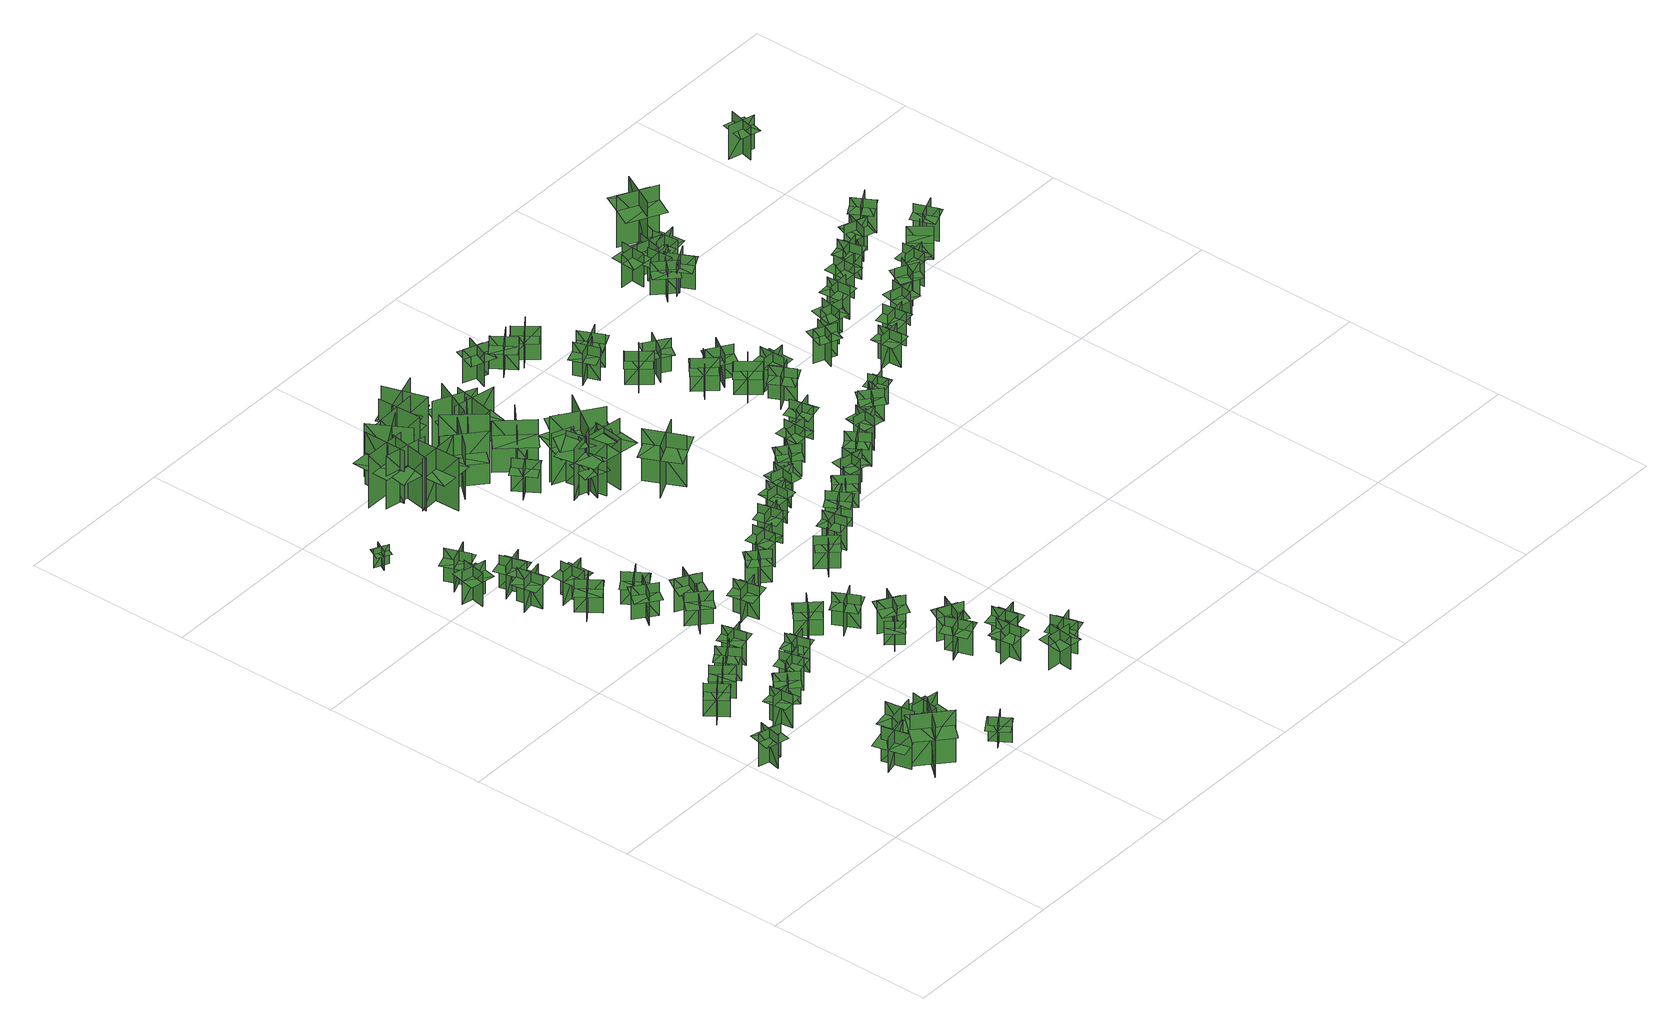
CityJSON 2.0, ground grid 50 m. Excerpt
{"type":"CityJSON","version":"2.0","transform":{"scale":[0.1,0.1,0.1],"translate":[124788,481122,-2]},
"CityObjects":{
"tree1":{"type":"SolitaryVegetationObject","geometry":[{"type":"MultiSurface","lod":"1","boundaries":[[[0,1,2]],[[0,2,3]],[[4,5,6]],[[4,6,7]],[[8,9,10]],[[8,10,11]],[[8,11,12]],[[8,12,13]]]}]},
"tree2":{"type":"SolitaryVegetationObject","geometry":[{"type":"MultiSurface","lod":"1","boundaries":[[[14,15,16]],[[14,16,17]],[[18,19,20]],[[18,20,21]],[[22,23,24]],[[22,24,25]],[[22,25,26]],[[22,26,27]]]}]},
"tree3":{"type":"SolitaryVegetationObject","geometry":[{"type":"MultiSurface","lod":"1","boundaries":[[[28,29,30]],[[28,30,31]],[[32,33,34]],[[32,34,35]],[[36,37,38]],[[36,38,39]],[[36,39,40]],[[36,40,41]]]}]},
"tree4":{"type":"SolitaryVegetationObject","geometry":[{"type":"MultiSurface","lod":"1","boundaries":[[[42,43,44]],[[42,44,45]],[[46,47,48]],[[46,48,49]],[[50,51,52]],[[50,52,53]],[[50,53,54]],[[50,54,55]]]}]},
"tree5":{"type":"SolitaryVegetationObject","geometry":[{"type":"MultiSurface","lod":"1","boundaries":[[[56,57,58]],[[56,58,59]],[[60,61,62]],[[60,62,63]],[[64,65,66]],[[64,66,67]],[[64,67,68]],[[64,68,69]]]}]},
"tree6":{"type":"SolitaryVegetationObject","geometry":[{"type":"MultiSurface","lod":"1","boundaries":[[[70,71,72]],[[70,72,73]],[[74,75,76]],[[74,76,77]],[[78,79,80]],[[78,80,81]],[[78,81,82]],[[78,82,83]]]}]},
"tree7":{"type":"SolitaryVegetationObject","geometry":[{"type":"MultiSurface","lod":"1","boundaries":[[[84,85,86]],[[84,86,87]],[[88,89,90]],[[88,90,91]],[[92,93,94]],[[92,94,95]],[[92,95,96]],[[92,96,97]]]}]},
"tree8":{"type":"SolitaryVegetationObject","geometry":[{"type":"MultiSurface","lod":"1","boundaries":[[[98,99,100]],[[98,100,101]],[[102,103,104]],[[102,104,105]],[[106,107,108]],[[106,108,109]],[[106,109,110]],[[106,110,111]]]}]},
"tree9":{"type":"SolitaryVegetationObject","geometry":[{"type":"MultiSurface","lod":"1","boundaries":[[[112,113,114]],[[112,114,115]],[[116,117,118]],[[116,118,119]],[[120,121,122]],[[120,122,123]],[[120,123,124]],[[120,124,125]]]}]},
"tree10":{"type":"SolitaryVegetationObject","geometry":[{"type":"MultiSurface","lod":"1","boundaries":[[[126,127,128]],[[126,128,129]],[[130,131,132]],[[130,132,133]],[[134,135,136]],[[134,136,137]],[[134,137,138]],[[134,138,139]]]}]},
"tree11":{"type":"SolitaryVegetationObject","geometry":[{"type":"MultiSurface","lod":"1","boundaries":[[[140,141,142]],[[140,142,143]],[[144,145,146]],[[144,146,147]],[[148,149,150]],[[148,150,151]],[[148,151,152]],[[148,152,153]]]}]},
"tree12":{"type":"SolitaryVegetationObject","geometry":[{"type":"MultiSurface","lod":"1","boundaries":[[[154,155,156]],[[154,156,157]],[[158,159,160]],[[158,160,161]],[[162,163,164]],[[162,164,165]],[[162,165,166]],[[162,166,167]]]}]},
"tree13":{"type":"SolitaryVegetationObject","geometry":[{"type":"MultiSurface","lod":"1","boundaries":[[[168,169,170]],[[168,170,171]],[[172,173,174]],[[172,174,175]],[[176,177,178]],[[176,178,179]],[[176,179,180]],[[176,180,181]]]}]},
"tree14":{"type":"SolitaryVegetationObject","geometry":[{"type":"MultiSurface","lod":"1","boundaries":[[[182,183,184]],[[182,184,185]],[[186,187,188]],[[186,188,189]],[[190,191,192]],[[190,192,193]],[[190,193,194]],[[190,194,195]]]}]},
"tree15":{"type":"SolitaryVegetationObject","geometry":[{"type":"MultiSurface","lod":"1","boundaries":[[[196,197,198]],[[196,198,199]],[[200,201,202]],[[200,202,203]],[[204,205,206]],[[204,206,207]],[[204,207,208]],[[204,208,209]]]}]},
"tree16":{"type":"SolitaryVegetationObject","geometry":[{"type":"MultiSurface","lod":"1","boundaries":[[[210,211,212]],[[210,212,213]],[[214,215,216]],[[214,216,217]],[[218,219,220]],[[218,220,221]],[[218,221,222]],[[218,222,223]]]}]},
"tree17":{"type":"SolitaryVegetationObject","geometry":[{"type":"MultiSurface","lod":"1","boundaries":[[[224,225,226]],[[224,226,227]],[[228,229,230]],[[228,230,231]],[[232,233,234]],[[232,234,235]],[[232,235,236]],[[232,236,237]]]}]},
"tree18":{"type":"SolitaryVegetationObject","geometry":[{"type":"MultiSurface","lod":"1","boundaries":[[[238,239,240]],[[238,240,241]],[[242,243,244]],[[242,244,245]],[[246,247,248]],[[246,248,249]],[[246,249,250]],[[246,250,251]]]}]},
"tree19":{"type":"SolitaryVegetationObject","geometry":[{"type":"MultiSurface","lod":"1","boundaries":[[[252,253,254]],[[252,254,255]],[[256,257,258]],[[256,258,259]],[[260,261,262]],[[260,262,263]],[[260,263,264]],[[260,264,265]]]}]},
"tree20":{"type":"SolitaryVegetationObject","geometry":[{"type":"MultiSurface","lod":"1","boundaries":[[[266,267,268]],[[266,268,269]],[[270,271,272]],[[270,272,273]],[[274,275,276]],[[274,276,277]],[[274,277,278]],[[274,278,279]]]}]},
"tree21":{"type":"SolitaryVegetationObject","geometry":[{"type":"MultiSurface","lod":"1","boundaries":[[[280,281,282]],[[280,282,283]],[[284,285,286]],[[284,286,287]],[[288,289,290]],[[288,290,291]],[[288,291,292]],[[288,292,293]]]}]},
"tree22":{"type":"SolitaryVegetationObject","geometry":[{"type":"MultiSurface","lod":"1","boundaries":[[[294,295,296]],[[294,296,297]],[[298,299,300]],[[298,300,301]],[[302,303,304]],[[302,304,305]],[[302,305,306]],[[302,306,307]]]}]},
"tree23":{"type":"SolitaryVegetationObject","geometry":[{"type":"MultiSurface","lod":"1","boundaries":[[[308,309,310]],[[308,310,311]],[[312,313,314]],[[312,314,315]],[[316,317,318]],[[316,318,319]],[[316,319,320]],[[316,320,321]]]}]},
"tree24":{"type":"SolitaryVegetationObject","geometry":[{"type":"MultiSurface","lod":"1","boundaries":[[[322,323,324]],[[322,324,325]],[[326,327,328]],[[326,328,329]],[[330,331,332]],[[330,332,333]],[[330,333,334]],[[330,334,335]]]}]},
"tree25":{"type":"SolitaryVegetationObject","geometry":[{"type":"MultiSurface","lod":"1","boundaries":[[[336,337,338]],[[336,338,339]],[[340,341,342]],[[340,342,343]],[[344,345,346]],[[344,346,347]],[[344,347,348]],[[344,348,349]]]}]},
"tree26":{"type":"SolitaryVegetationObject","geometry":[{"type":"MultiSurface","lod":"1","boundaries":[[[350,351,352]],[[350,352,353]],[[354,355,356]],[[354,356,357]],[[358,359,360]],[[358,360,361]],[[358,361,362]],[[358,362,363]]]}]},
"tree27":{"type":"SolitaryVegetationObject","geometry":[{"type":"MultiSurface","lod":"1","boundaries":[[[364,365,366]],[[364,366,367]],[[368,369,370]],[[368,370,371]],[[372,373,374]],[[372,374,375]],[[372,375,376]],[[372,376,377]]]}]},
"tree28":{"type":"SolitaryVegetationObject","geometry":[{"type":"MultiSurface","lod":"1","boundaries":[[[378,379,380]],[[378,380,381]],[[382,383,384]],[[382,384,385]],[[386,387,388]],[[386,388,389]],[[386,389,390]],[[386,390,391]]]}]},
"tree29":{"type":"SolitaryVegetationObject","geometry":[{"type":"MultiSurface","lod":"1","boundaries":[[[392,393,394]],[[392,394,395]],[[396,397,398]],[[396,398,399]],[[400,401,402]],[[400,402,403]],[[400,403,404]],[[400,404,405]]]}]},
"tree30":{"type":"SolitaryVegetationObject","geometry":[{"type":"MultiSurface","lod":"1","boundaries":[[[406,407,408]],[[406,408,409]],[[410,411,412]],[[410,412,413]],[[414,415,416]],[[414,416,417]],[[414,417,418]],[[414,418,419]]]}]},
"tree31":{"type":"SolitaryVegetationObject","geometry":[{"type":"MultiSurface","lod":"1","boundaries":[[[420,421,422]],[[420,422,423]],[[424,425,426]],[[424,426,427]],[[428,429,430]],[[428,430,431]],[[428,431,432]],[[428,432,433]]]}]},
"tree32":{"type":"SolitaryVegetationObject","geometry":[{"type":"MultiSurface","lod":"1","boundaries":[[[434,435,436]],[[434,436,437]],[[438,439,440]],[[438,440,441]],[[442,443,444]],[[442,444,445]],[[442,445,446]],[[442,446,447]]]}]},
"tree33":{"type":"SolitaryVegetationObject","geometry":[{"type":"MultiSurface","lod":"1","boundaries":[[[448,449,450]],[[448,450,451]],[[452,453,454]],[[452,454,455]],[[456,457,458]],[[456,458,459]],[[456,459,460]],[[456,460,461]]]}]},
"tree34":{"type":"SolitaryVegetationObject","geometry":[{"type":"MultiSurface","lod":"1","boundaries":[[[462,463,464]],[[462,464,465]],[[466,467,468]],[[466,468,469]],[[470,471,472]],[[470,472,473]],[[470,473,474]],[[470,474,475]]]}]},
"tree35":{"type":"SolitaryVegetationObject","geometry":[{"type":"MultiSurface","lod":"1","boundaries":[[[476,477,478]],[[476,478,479]],[[480,481,482]],[[480,482,483]],[[484,485,486]],[[484,486,487]],[[484,488,489]],[[484,489,485]]]}]},
"tree36":{"type":"SolitaryVegetationObject","geometry":[{"type":"MultiSurface","lod":"1","boundaries":[[[490,491,492]],[[490,492,493]],[[494,495,496]],[[494,496,497]],[[498,499,500]],[[498,500,501]],[[498,502,503]],[[498,503,499]]]}]},
"tree37":{"type":"SolitaryVegetationObject","geometry":[{"type":"MultiSurface","lod":"1","boundaries":[[[504,505,506]],[[504,506,507]],[[508,509,510]],[[508,510,511]],[[512,513,514]],[[512,514,515]],[[512,515,516]],[[512,516,517]]]}]},
"tree38":{"type":"SolitaryVegetationObject","geometry":[{"type":"MultiSurface","lod":"1","boundaries":[[[518,519,520]],[[518,520,521]],[[522,523,524]],[[522,524,525]],[[526,527,528]],[[526,528,529]],[[526,529,530]],[[526,530,531]]]}]},
"tree39":{"type":"SolitaryVegetationObject","geometry":[{"type":"MultiSurface","lod":"1","boundaries":[[[532,533,534]],[[532,534,535]],[[536,537,538]],[[536,538,539]],[[540,541,542]],[[540,542,543]],[[540,544,545]],[[540,545,541]]]}]},
"tree40":{"type":"SolitaryVegetationObject","geometry":[{"type":"MultiSurface","lod":"1","boundaries":[[[546,547,548]],[[546,548,549]],[[550,551,552]],[[550,552,553]],[[554,555,556]],[[554,556,557]],[[554,557,558]],[[554,558,559]]]}]},
"tree41":{"type":"SolitaryVegetationObject","geometry":[{"type":"MultiSurface","lod":"1","boundaries":[[[560,561,562]],[[560,562,563]],[[564,565,566]],[[564,566,567]],[[568,569,570]],[[568,570,571]],[[568,572,573]],[[568,573,569]]]}]},
"tree42":{"type":"SolitaryVegetationObject","geometry":[{"type":"MultiSurface","lod":"1","boundaries":[[[574,575,576]],[[574,576,577]],[[578,579,580]],[[578,580,581]],[[582,583,584]],[[582,584,585]],[[582,585,586]],[[582,586,587]]]}]},
"tree43":{"type":"SolitaryVegetationObject","geometry":[{"type":"MultiSurface","lod":"1","boundaries":[[[588,589,590]],[[588,590,591]],[[592,593,594]],[[592,594,595]],[[596,597,598]],[[596,598,599]],[[596,600,601]],[[596,601,597]]]}]},
"tree44":{"type":"SolitaryVegetationObject","geometry":[{"type":"MultiSurface","lod":"1","boundaries":[[[602,603,604]],[[602,604,605]],[[606,607,608]],[[606,608,609]],[[610,611,612]],[[610,612,613]],[[610,613,614]],[[610,614,615]]]}]},
"tree45":{"type":"SolitaryVegetationObject","geometry":[{"type":"MultiSurface","lod":"1","boundaries":[[[616,617,618]],[[616,618,619]],[[620,621,622]],[[620,622,623]],[[624,625,626]],[[624,626,627]],[[624,628,629]],[[624,629,625]]]}]},
"tree46":{"type":"SolitaryVegetationObject","geometry":[{"type":"MultiSurface","lod":"1","boundaries":[[[630,631,632]],[[630,632,633]],[[634,635,636]],[[634,636,637]],[[638,639,640]],[[638,640,641]],[[638,641,642]],[[638,642,643]]]}]},
"tree47":{"type":"SolitaryVegetationObject","geometry":[{"type":"MultiSurface","lod":"1","boundaries":[[[644,645,646]],[[644,646,647]],[[648,649,650]],[[648,650,651]],[[652,653,654]],[[652,654,655]],[[652,655,656]],[[652,656,657]]]}]},
"tree48":{"type":"SolitaryVegetationObject","geometry":[{"type":"MultiSurface","lod":"1","boundaries":[[[658,659,660]],[[658,660,661]],[[662,663,664]],[[662,664,665]],[[666,667,668]],[[666,668,669]],[[666,670,671]],[[666,671,667]]]}]},
"tree49":{"type":"SolitaryVegetationObject","geometry":[{"type":"MultiSurface","lod":"1","boundaries":[[[672,673,674]],[[672,674,675]],[[676,677,678]],[[676,678,679]],[[680,681,682]],[[680,682,683]],[[680,683,684]],[[680,684,685]]]}]},
"tree50":{"type":"SolitaryVegetationObject","geometry":[{"type":"MultiSurface","lod":"1","boundaries":[[[686,687,688]],[[686,688,689]],[[690,691,692]],[[690,692,693]],[[694,695,696]],[[694,696,697]],[[694,697,698]],[[694,698,699]]]}]},
"tree51":{"type":"SolitaryVegetationObject","geometry":[{"type":"MultiSurface","lod":"1","boundaries":[[[700,701,702]],[[700,702,703]],[[704,705,706]],[[704,706,707]],[[708,709,710]],[[708,710,711]],[[708,712,713]],[[708,713,709]]]}]},
"tree52":{"type":"SolitaryVegetationObject","geometry":[{"type":"MultiSurface","lod":"1","boundaries":[[[714,715,716]],[[714,716,717]],[[718,719,720]],[[718,720,721]],[[722,723,724]],[[722,724,725]],[[722,725,726]],[[722,726,727]]]}]},
"tree53":{"type":"SolitaryVegetationObject","geometry":[{"type":"MultiSurface","lod":"1","boundaries":[[[728,729,730]],[[728,730,731]],[[732,733,734]],[[732,734,735]],[[736,737,738]],[[736,738,739]],[[736,739,740]],[[736,740,741]]]}]},
"tree54":{"type":"SolitaryVegetationObject","geometry":[{"type":"MultiSurface","lod":"1","boundaries":[[[742,743,744]],[[742,744,745]],[[746,747,748]],[[746,748,749]],[[750,751,752]],[[750,752,753]],[[750,753,754]],[[750,754,755]]]}]},
"tree55":{"type":"SolitaryVegetationObject","geometry":[{"type":"MultiSurface","lod":"1","boundaries":[[[756,757,758]],[[756,758,759]],[[760,761,762]],[[760,762,763]],[[764,765,766]],[[764,766,767]],[[764,767,768]],[[764,768,769]]]}]},
"tree56":{"type":"SolitaryVegetationObject","geometry":[{"type":"MultiSurface","lod":"1","boundaries":[[[770,771,772]],[[770,772,773]],[[774,775,776]],[[774,776,777]],[[778,779,780]],[[778,780,781]],[[778,782,783]],[[778,783,779]]]}]},
"tree57":{"type":"SolitaryVegetationObject","geometry":[{"type":"MultiSurface","lod":"1","boundaries":[[[784,785,786]],[[784,786,787]],[[788,789,790]],[[788,790,791]],[[792,793,794]],[[792,794,795]],[[792,795,796]],[[792,796,797]]]}]},
"tree58":{"type":"SolitaryVegetationObject","geometry":[{"type":"MultiSurface","lod":"1","boundaries":[[[798,799,800]],[[798,800,801]],[[802,803,804]],[[802,804,805]],[[806,807,808]],[[806,808,809]],[[806,810,811]],[[806,811,807]]]}]},
"tree59":{"type":"SolitaryVegetationObject","geometry":[{"type":"MultiSurface","lod":"1","boundaries":[[[812,813,814]],[[812,814,815]],[[816,817,818]],[[816,818,819]],[[820,821,822]],[[820,822,823]],[[820,823,824]],[[820,824,825]]]}]},
"tree60":{"type":"SolitaryVegetationObject","geometry":[{"type":"MultiSurface","lod":"1","boundaries":[[[826,827,828]],[[826,828,829]],[[830,831,832]],[[830,832,833]],[[834,835,836]],[[834,836,837]],[[834,837,838]],[[834,838,839]]]}]},
"tree61":{"type":"SolitaryVegetationObject","geometry":[{"type":"MultiSurface","lod":"1","boundaries":[[[840,841,842]],[[840,842,843]],[[844,845,846]],[[844,846,847]],[[848,849,850]],[[848,850,851]],[[848,851,852]],[[848,852,853]]]}]},
"tree62":{"type":"SolitaryVegetationObject","geometry":[{"type":"MultiSurface","lod":"1","boundaries":[[[854,855,856]],[[854,856,857]],[[858,859,860]],[[858,860,861]],[[862,863,864]],[[862,864,865]],[[862,865,866]],[[862,866,867]]]}]},
"tree63":{"type":"SolitaryVegetationObject","geometry":[{"type":"MultiSurface","lod":"1","boundaries":[[[868,869,870]],[[868,870,871]],[[872,873,874]],[[872,874,875]],[[876,877,878]],[[876,878,879]],[[876,879,880]],[[876,880,881]]]}]},
"tree64":{"type":"SolitaryVegetationObject","geometry":[{"type":"MultiSurface","lod":"1","boundaries":[[[882,883,884]],[[882,884,885]],[[886,887,888]],[[886,888,889]],[[890,891,892]],[[890,892,893]],[[890,893,894]],[[890,894,895]]]}]},
"tree65":{"type":"SolitaryVegetationObject","geometry":[{"type":"MultiSurface","lod":"1","boundaries":[[[896,897,898]],[[896,898,899]],[[900,901,902]],[[900,902,903]],[[904,905,906]],[[904,906,907]],[[904,907,908]],[[904,908,909]]]}]},
"tree66":{"type":"SolitaryVegetationObject","geometry":[{"type":"MultiSurface","lod":"1","boundaries":[[[910,911,912]],[[910,912,913]],[[914,915,916]],[[914,916,917]],[[918,919,920]],[[918,920,921]],[[918,921,922]],[[918,922,923]]]}]},
"tree67":{"type":"SolitaryVegetationObject","geometry":[{"type":"MultiSurface","lod":"1","boundaries":[[[924,925,926]],[[924,926,927]],[[928,929,930]],[[928,930,931]],[[932,933,934]],[[932,934,935]],[[932,935,936]],[[932,936,937]]]}]},
"tree68":{"type":"SolitaryVegetationObject","geometry":[{"type":"MultiSurface","lod":"1","boundaries":[[[938,939,940]],[[938,940,941]],[[942,943,944]],[[942,944,945]],[[946,947,948]],[[946,948,949]],[[946,949,950]],[[946,950,951]]]}]},
"tree69":{"type":"SolitaryVegetationObject","geometry":[{"type":"MultiSurface","lod":"1","boundaries":[[[952,953,954]],[[952,954,955]],[[956,957,958]],[[956,958,959]],[[960,961,962]],[[960,962,963]],[[960,963,964]],[[960,964,965]]]}]},
"tree70":{"type":"SolitaryVegetationObject","geometry":[{"type":"MultiSurface","lod":"1","boundaries":[[[966,967,968]],[[966,968,969]],[[970,971,972]],[[970,972,973]],[[974,975,976]],[[974,976,977]],[[974,977,978]],[[974,978,979]]]}]},
"tree71":{"type":"SolitaryVegetationObject","geometry":[{"type":"MultiSurface","lod":"1","boundaries":[[[980,981,982]],[[980,982,983]],[[984,985,986]],[[984,986,987]],[[988,989,990]],[[988,990,991]],[[988,991,992]],[[988,992,993]]]}]},
"tree72":{"type":"SolitaryVegetationObject","geometry":[{"type":"MultiSurface","lod":"1","boundaries":[[[994,995,996]],[[994,996,997]],[[998,999,1000]],[[998,1000,1001]],[[1002,1003,1004]],[[1002,1004,1005]],[[1002,1005,1006]],[[1002,1006,1007]]]}]},
"tree73":{"type":"SolitaryVegetationObject","geometry":[{"type":"MultiSurface","lod":"1","boundaries":[[[1008,1009,1010]],[[1008,1010,1011]],[[1012,1013,1014]],[[1012,1014,1015]],[[1016,1017,1018]],[[1016,1018,1019]],[[1016,1019,1020]],[[1016,1020,1021]]]}]},
"tree74":{"type":"SolitaryVegetationObject","geometry":[{"type":"MultiSurface","lod":"1","boundaries":[[[1022,1023,1024]],[[1022,1024,1025]],[[1026,1027,1028]],[[1026,1028,1029]],[[1030,1031,1032]],[[1030,1032,1033]],[[1030,1033,1034]],[[1030,1034,1035]]]}]},
"tree75":{"type":"SolitaryVegetationObject","geometry":[{"type":"MultiSurface","lod":"1","boundaries":[[[1036,1037,1038]],[[1036,1038,1039]],[[1040,1041,1042]],[[1040,1042,1043]],[[1044,1045,1046]],[[1044,1046,1047]],[[1044,1047,1048]],[[1044,1048,1049]]]}]},
"tree76":{"type":"SolitaryVegetationObject","geometry":[{"type":"MultiSurface","lod":"1","boundaries":[[[1050,1051,1052]],[[1050,1052,1053]],[[1054,1055,1056]],[[1054,1056,1057]],[[1058,1059,1060]],[[1058,1060,1061]],[[1058,1061,1062]],[[1058,1062,1063]]]}]},
"tree77":{"type":"SolitaryVegetationObject","geometry":[{"type":"MultiSurface","lod":"1","boundaries":[[[1064,1065,1066]],[[1064,1066,1067]],[[1068,1069,1070]],[[1068,1070,1071]],[[1072,1073,1074]],[[1072,1074,1075]],[[1072,1075,1076]],[[1072,1076,1077]]]}]},
"tree78":{"type":"SolitaryVegetationObject","geometry":[{"type":"MultiSurface","lod":"1","boundaries":[[[1078,1079,1080]],[[1078,1080,1081]],[[1082,1083,1084]],[[1082,1084,1085]],[[1086,1087,1088]],[[1086,1088,1089]],[[1086,1089,1090]],[[1086,1090,1091]]]}]},
"tree79":{"type":"SolitaryVegetationObject","geometry":[{"type":"MultiSurface","lod":"1","boundaries":[[[1092,1093,1094]],[[1092,1094,1095]],[[1096,1097,1098]],[[1096,1098,1099]],[[1100,1101,1102]],[[1100,1102,1103]],[[1100,1103,1104]],[[1100,1104,1105]]]}]},
"tree80":{"type":"SolitaryVegetationObject","geometry":[{"type":"MultiSurface","lod":"1","boundaries":[[[1106,1107,1108]],[[1106,1108,1109]],[[1110,1111,1112]],[[1110,1112,1113]],[[1114,1115,1116]],[[1114,1116,1117]],[[1114,1117,1118]],[[1114,1118,1119]]]}]},
"tree81":{"type":"SolitaryVegetationObject","geometry":[{"type":"MultiSurface","lod":"1","boundaries":[[[1120,1121,1122]],[[1120,1122,1123]],[[1124,1125,1126]],[[1124,1126,1127]],[[1128,1129,1130]],[[1128,1130,1131]],[[1128,1131,1132]],[[1128,1132,1133]]]}]},
"tree82":{"type":"SolitaryVegetationObject","geometry":[{"type":"MultiSurface","lod":"1","boundaries":[[[1134,1135,1136]],[[1134,1136,1137]],[[1138,1139,1140]],[[1138,1140,1141]],[[1142,1143,1144]],[[1142,1144,1145]],[[1142,1145,1146]],[[1142,1146,1147]]]}]},
"tree83":{"type":"SolitaryVegetationObject","geometry":[{"type":"MultiSurface","lod":"1","boundaries":[[[1148,1149,1150]],[[1148,1150,1151]],[[1152,1153,1154]],[[1152,1154,1155]],[[1156,1157,1158]],[[1156,1158,1159]],[[1156,1159,1160]],[[1156,1160,1161]]]}]},
"tree84":{"type":"SolitaryVegetationObject","geometry":[{"type":"MultiSurface","lod":"1","boundaries":[[[1162,1163,1164]],[[1162,1164,1165]],[[1166,1167,1168]],[[1166,1168,1169]],[[1170,1171,1172]],[[1170,1172,1173]],[[1170,1173,1174]],[[1170,1174,1175]]]}]},
"tree85":{"type":"SolitaryVegetationObject","geometry":[{"type":"MultiSurface","lod":"1","boundaries":[[[1176,1177,1178]],[[1176,1178,1179]],[[1180,1181,1182]],[[1180,1182,1183]],[[1184,1185,1186]],[[1184,1186,1187]],[[1184,1187,1188]],[[1184,1188,1189]]]}]},
"tree86":{"type":"SolitaryVegetationObject","geometry":[{"type":"MultiSurface","lod":"1","boundaries":[[[1190,1191,1192]],[[1190,1192,1193]],[[1194,1195,1196]],[[1194,1196,1197]],[[1198,1199,1200]],[[1198,1200,1201]],[[1198,1201,1202]],[[1198,1202,1203]]]}]},
"tree87":{"type":"SolitaryVegetationObject","geometry":[{"type":"MultiSurface","lod":"1","boundaries":[[[1204,1205,1206]],[[1204,1206,1207]],[[1208,1209,1210]],[[1208,1210,1211]],[[1212,1213,1214]],[[1212,1214,1215]],[[1212,1215,1216]],[[1212,1216,1217]]]}]},
"tree88":{"type":"SolitaryVegetationObject","geometry":[{"type":"MultiSurface","lod":"1","boundaries":[[[1218,1219,1220]],[[1218,1220,1221]],[[1222,1223,1224]],[[1222,1224,1225]],[[1226,1227,1228]],[[1226,1228,1229]],[[1226,1229,1230]],[[1226,1230,1231]]]}]},
"tree89":{"type":"SolitaryVegetationObject","geometry":[{"type":"MultiSurface","lod":"1","boundaries":[[[1232,1233,1234]],[[1232,1234,1235]],[[1236,1237,1238]],[[1236,1238,1239]],[[1240,1241,1242]],[[1240,1242,1243]],[[1240,1243,1244]],[[1240,1244,1245]]]}]},
"tree90":{"type":"SolitaryVegetationObject","geometry":[{"type":"MultiSurface","lod":"1","boundaries":[[[1246,1247,1248]],[[1246,1248,1249]],[[1250,1251,1252]],[[1250,1252,1253]],[[1254,1255,1256]],[[1254,1256,1257]],[[1254,1257,1258]],[[1254,1258,1259]]]}]},
"tree91":{"type":"SolitaryVegetationObject","geometry":[{"type":"MultiSurface","lod":"1","boundaries":[[[1260,1261,1262]],[[1260,1262,1263]],[[1264,1265,1266]],[[1264,1266,1267]],[[1268,1269,1270]],[[1268,1270,1271]],[[1268,1271,1272]],[[1268,1272,1273]]]}]},
"tree92":{"type":"SolitaryVegetationObject","geometry":[{"type":"MultiSurface","lod":"1","boundaries":[[[1274,1275,1276]],[[1274,1276,1277]],[[1278,1279,1280]],[[1278,1280,1281]],[[1282,1283,1284]],[[1282,1284,1285]],[[1282,1285,1286]],[[1282,1286,1287]]]}]},
"tree93":{"type":"SolitaryVegetationObject","geometry":[{"type":"MultiSurface","lod":"1","boundaries":[[[1288,1289,1290]],[[1288,1290,1291]],[[1292,1293,1294]],[[1292,1294,1295]],[[1296,1297,1298]],[[1296,1298,1299]],[[1296,1299,1300]],[[1296,1300,1301]]]}]},
"tree94":{"type":"SolitaryVegetationObject","geometry":[{"type":"MultiSurface","lod":"1","boundaries":[[[1302,1303,1304]],[[1302,1304,1305]],[[1306,1307,1308]],[[1306,1308,1309]],[[1310,1311,1312]],[[1310,1312,1313]],[[1310,1313,1314]],[[1310,1314,1315]]]}]},
"tree95":{"type":"SolitaryVegetationObject","geometry":[{"type":"MultiSurface","lod":"1","boundaries":[[[1316,1317,1318]],[[1316,1318,1319]],[[1320,1321,1322]],[[1320,1322,1323]],[[1324,1325,1326]],[[1324,1326,1327]],[[1324,1327,1328]],[[1324,1328,1329]]]}]},
"tree96":{"type":"SolitaryVegetationObject","geometry":[{"type":"MultiSurface","lod":"1","boundaries":[[[1330,1331,1332]],[[1330,1332,1333]],[[1334,1335,1336]],[[1334,1336,1337]],[[1338,1339,1340]],[[1338,1340,1341]],[[1338,1341,1342]],[[1338,1342,1343]]]}]},
"tree97":{"type":"SolitaryVegetationObject","geometry":[{"type":"MultiSurface","lod":"1","boundaries":[[[1344,1345,1346]],[[1344,1346,1347]],[[1348,1349,1350]],[[1348,1350,1351]],[[1352,1353,1354]],[[1352,1354,1355]],[[1352,1355,1356]],[[1352,1356,1357]]]}]},
"tree98":{"type":"SolitaryVegetationObject","geometry":[{"type":"MultiSurface","lod":"1","boundaries":[[[1358,1359,1360]],[[1358,1360,1361]],[[1362,1363,1364]],[[1362,1364,1365]],[[1366,1367,1368]],[[1366,1368,1369]],[[1366,1369,1370]],[[1366,1370,1371]]]}]},
"tree99":{"type":"SolitaryVegetationObject","geometry":[{"type":"MultiSurface","lod":"1","boundaries":[[[1372,1373,1374]],[[1372,1374,1375]],[[1376,1377,1378]],[[1376,1378,1379]],[[1380,1381,1382]],[[1380,1382,1383]],[[1380,1383,1384]],[[1380,1384,1385]]]}]},
"tree100":{"type":"SolitaryVegetationObject","geometry":[{"type":"MultiSurface","lod":"1","boundaries":[[[1386,1387,1388]],[[1386,1388,1389]],[[1390,1391,1392]],[[1390,1392,1393]],[[1394,1395,1396]],[[1394,1396,1397]],[[1394,1397,1398]],[[1394,1398,1399]]]}]},
"tree101":{"type":"SolitaryVegetationObject","geometry":[{"type":"MultiSurface","lod":"1","boundaries":[[[1400,1401,1402]],[[1400,1402,1403]],[[1404,1405,1406]],[[1404,1406,1407]],[[1408,1409,1410]],[[1408,1410,1411]],[[1408,1411,1412]],[[1408,1412,1413]]]}]},
"tree102":{"type":"SolitaryVegetationObject","geometry":[{"type":"MultiSurface","lod":"1","boundaries":[[[1414,1415,1416]],[[1414,1416,1417]],[[1418,1419,1420]],[[1418,1420,1421]],[[1422,1423,1424]],[[1422,1424,1425]],[[1422,1425,1426]],[[1422,1426,1427]]]}]},
"tree103":{"type":"SolitaryVegetationObject","geometry":[{"type":"MultiSurface","lod":"1","boundaries":[[[1428,1429,1430]],[[1428,1430,1431]],[[1432,1433,1434]],[[1432,1434,1435]],[[1436,1437,1438]],[[1436,1438,1439]],[[1436,1439,1440]],[[1436,1440,1441]]]}]},
"tree104":{"type":"SolitaryVegetationObject","geometry":[{"type":"MultiSurface","lod":"1","boundaries":[[[1442,1443,1444]],[[1442,1444,1445]],[[1446,1447,1448]],[[1446,1448,1449]],[[1450,1451,1452]],[[1450,1452,1453]],[[1450,1453,1454]],[[1450,1454,1455]]]}]},
"tree105":{"type":"SolitaryVegetationObject","geometry":[{"type":"MultiSurface","lod":"1","boundaries":[[[1456,1457,1458]],[[1456,1458,1459]],[[1460,1461,1462]],[[1460,1462,1463]],[[1464,1465,1466]],[[1464,1466,1467]],[[1464,1468,1469]],[[1464,1469,1465]]]}]}
},
"vertices":[
[36,425,11],[53,495,11],[53,495,119],[36,425,119],[81,452,11],[11,470,11],[11,470,119],[81,452,119],[81,452,91],[89,486,91],[19,503,91],[11,470,91],[3,436,91],[72,419,91],
[230,235,13],[251,150,13],[251,150,126],[230,235,126],[202,189,13],[202,189,126],[288,210,126],[288,210,13],[202,189,86],[214,143,86],[299,164,86],[288,210,86],[276,257,86],[190,235,86],
[90,722,12],[132,664,12],[132,664,120],[90,722,120],[82,670,12],[140,713,12],[140,713,120],[82,670,120],[82,670,92],[103,642,92],[160,685,92],[140,713,92],[119,740,92],[62,698,92],
[261,163,11],[353,83,11],[353,83,180],[261,163,180],[266,82,11],[346,174,11],[346,174,180],[266,82,180],[266,82,132],[312,42,132],[392,134,132],[346,174,132],[300,214,132],[220,122,132],
[157,539,11],[228,547,11],[228,547,119],[157,539,119],[198,507,11],[190,578,11],[190,578,119],[198,507,119],[198,507,91],[232,511,91],[224,582,91],[190,578,91],[156,574,91],[164,503,91],
[337,210,12],[322,297,12],[322,297,125],[337,210,125],[368,255,12],[368,255,125],[281,240,125],[281,240,12],[368,255,85],[360,302,85],[273,287,85],[281,240,85],[289,193,85],[376,208,85],
[212,753,12],[155,710,12],[155,710,120],[212,753,120],[160,760,12],[204,703,12],[204,703,120],[160,760,120],[160,760,92],[133,739,92],[176,682,92],[204,703,92],[231,724,92],[188,781,92],
[240,557,11],[290,608,11],[290,608,119],[240,557,119],[292,557,11],[241,608,11],[241,608,119],[292,557,119],[292,557,91],[317,582,91],[265,632,91],[241,608,91],[217,583,91],[268,533,91],
[398,263,11],[385,176,11],[385,176,124],[398,263,124],[354,231,11],[354,231,124],[442,218,124],[442,218,11],[354,231,85],[347,184,85],[435,171,85],[442,218,85],[449,265,85],[361,278,85],
[272,740,12],[235,801,12],[235,801,120],[272,740,120],[284,791,12],[223,753,12],[223,753,120],[284,791,120],[284,791,92],[266,820,92],[205,783,92],[223,753,92],[241,724,92],[302,762,92],
[476,74,12],[511,21,12],[511,21,92],[476,74,92],[468,36,12],[468,36,92],[521,70,92],[521,70,12],[468,36,64],[487,7,64],[540,42,64],[521,70,64],[503,99,64],[450,64,64],
[371,631,11],[302,614,11],[302,614,119],[371,631,119],[327,658,11],[343,588,11],[343,588,119],[327,658,119],[327,658,91],[293,650,91],[309,580,91],[343,588,91],[377,596,91],[360,666,91],
[112,1546,13],[97,1470,13],[97,1470,121],[112,1546,121],[69,1517,13],[145,1502,13],[145,1502,121],[69,1517,121],[69,1517,90],[61,1479,90],[137,1464,90],[145,1502,90],[153,1540,90],[77,1555,90],
[289,801,12],[359,817,12],[359,817,120],[289,801,120],[333,774,12],[317,843,12],[317,843,120],[333,774,120],[333,774,92],[367,781,92],[351,851,92],[317,843,92],[284,836,92],[300,766,92],
[145,1370,13],[221,1384,13],[221,1384,121],[145,1370,121],[187,1341,13],[173,1417,13],[173,1417,121],[187,1341,121],[187,1341,91],[225,1348,91],[212,1424,91],[173,1417,91],[135,1410,91],[149,1334,91],
[415,626,11],[395,695,11],[395,695,119],[415,626,119],[440,672,11],[371,652,11],[371,652,119],[440,672,119],[440,672,91],[431,705,91],[362,685,91],[371,652,91],[381,619,91],[450,639,91],
[49,1799,12],[89,1779,12],[89,1779,74],[49,1799,74],[58,1771,12],[78,1810,12],[78,1810,74],[58,1771,74],[58,1771,57],[78,1761,57],[98,1800,57],[78,1810,57],[59,1820,57],[39,1781,57],
[99,1569,13],[171,1596,13],[171,1596,121],[99,1569,121],[146,1548,13],[119,1620,13],[119,1620,121],[146,1548,121],[146,1548,90],[182,1561,90],[155,1634,90],[119,1620,90],[82,1607,90],[109,1534,90],
[280,1263,12],[218,1218,12],[218,1218,120],[280,1263,120],[230,1271,12],[275,1209,12],[275,1209,120],[230,1271,120],[230,1271,90],[198,1249,90],[244,1186,90],[275,1209,90],[306,1231,90],[261,1294,90],
[188,1489,13],[209,1414,13],[209,1414,120],[188,1489,120],[162,1444,13],[237,1465,13],[237,1465,120],[162,1444,120],[162,1444,90],[173,1407,90],[247,1428,90],[237,1465,90],[226,1502,90],[152,1481,90],
[307,1080,13],[354,1142,13],[354,1142,121],[307,1080,121],[358,1087,13],[297,1133,13],[297,1133,121],[358,1087,121],[358,1087,91],[382,1117,91],[320,1164,91],[297,1133,91],[273,1103,91],[335,1056,91],
[270,1349,11],[274,1272,11],[274,1272,119],[270,1349,119],[235,1311,11],[313,1315,11],[313,1315,119],[235,1311,119],[235,1311,88],[237,1273,88],[315,1276,88],[313,1315,88],[311,1354,88],[234,1350,88],
[418,1011,11],[365,955,11],[364,955,118],[418,1011,118],[366,1010,11],[422,957,11],[422,957,118],[366,1010,118],[366,1010,88],[340,982,88],[396,928,88],[422,957,88],[449,985,88],[393,1038,88],
[384,1188,12],[319,1145,12],[319,1145,119],[384,1188,119],[333,1198,12],[376,1134,12],[376,1134,119],[333,1198,119],[333,1198,89],[301,1176,89],[344,1112,89],[376,1134,89],[408,1156,89],[365,1220,89],
[410,1012,16],[447,1080,16],[447,1080,123],[410,1012,123],[460,1026,16],[392,1064,16],[392,1064,123],[460,1026,123],[460,1026,93],[478,1060,93],[411,1097,93],[392,1064,93],[373,1030,93],[441,992,93],
[511,759,12],[564,702,12],[564,702,120],[511,759,120],[509,707,12],[565,760,12],[565,760,120],[509,707,120],[509,707,89],[535,679,89],[592,732,89],[565,760,89],[539,788,89],[482,735,89],
[468,902,11],[544,918,11],[544,918,119],[468,902,119],[511,874,11],[496,950,11],[496,950,119],[511,874,119],[511,874,89],[549,882,89],[534,957,89],[496,950,89],[458,942,89],[473,866,89],
[666,546,13],[624,510,13],[624,510,90],[666,546,90],[629,550,13],[665,507,13],[665,507,90],[629,550,90],[629,550,68],[608,532,68],[644,489,68],[665,507,68],[686,525,68],[650,567,68],
[646,643,13],[611,712,13],[611,712,120],[646,643,120],[662,692,13],[593,657,13],[593,657,120],[662,692,120],[662,692,90],[645,727,90],[576,692,90],[593,657,90],[611,623,90],[680,657,90],
[714,414,13],[740,341,13],[740,341,121],[714,414,121],[692,368,13],[765,394,13],[765,394,121],[692,368,121],[692,368,91],[705,331,91],[778,357,91],[765,394,91],[752,430,91],[679,404,91],
[670,540,14],[711,607,14],[711,607,122],[670,540,122],[721,552,14],[654,593,14],[654,593,122],[721,552,122],[721,552,92],[741,586,92],[674,626,92],[654,593,92],[634,560,92],[700,519,92],
[799,227,14],[791,304,14],[791,304,122],[799,227,122],[832,266,14],[755,259,14],[755,259,122],[832,266,122],[832,266,92],[828,305,92],[751,298,92],[755,259,92],[759,220,92],[836,228,92],
[748,400,13],[782,470,13],[782,470,120],[748,400,120],[797,417,13],[727,451,13],[727,451,120],[797,417,120],[797,417,90],[814,452,90],[744,486,90],[727,451,90],[710,416,90],[780,382,90],
[895,141,12],[817,148,12],[817,148,120],[895,141,120],[862,181,12],[855,104,12],[855,104,120],[862,181,120],[862,181,90],[823,184,90],[816,107,90],[855,104,90],[893,100,90],[900,177,90],
[319,1916,11],[320,2048,11],[320,2048,182],[319,1916,182],[377,1975,11],[377,1975,182],[245,1976,182],[245,1976,11],[314,1925,116],[315,2040,116],[261,2040,116],[260,1925,116],[369,1924,116],[370,2040,116],
[403,1915,9],[273,1939,9],[273,1939,181],[403,1915,181],[356,1983,9],[356,1983,181],[332,1852,181],[332,1852,9],[394,1911,115],[281,1932,115],[271,1879,115],[385,1858,115],[404,1966,115],[290,1987,115],
[659,952,11],[606,1000,11],[606,1000,119],[659,952,119],[656,1005,11],[608,951,11],[608,951,119],[656,1005,119],[656,1005,91],[630,1028,91],[583,974,91],[608,951,91],[634,928,91],[682,982,91],
[799,302,13],[875,315,13],[875,315,121],[799,302,121],[841,272,13],[827,348,13],[827,348,121],[841,272,121],[841,272,91],[879,279,91],[865,355,91],[827,348,91],[789,341,91],[803,265,91],
[380,1919,10],[385,1786,10],[385,1786,181],[380,1919,181],[324,1858,10],[324,1858,181],[456,1862,181],[456,1862,10],[386,1910,115],[390,1795,115],[443,1797,115],[440,1912,115],[330,1909,115],[334,1793,115],
[941,181,12],[867,160,12],[867,160,119],[941,181,119],[896,206,12],[918,132,12],[918,132,119],[896,206,119],[896,206,89],[859,196,89],[881,121,89],[918,132,89],[955,143,89],[933,217,89],
[416,1962,8],[348,2075,8],[348,2075,180],[416,1962,180],[436,2042,8],[436,2042,180],[322,1974,180],[322,1974,8],[407,1966,114],[348,2065,114],[302,2038,114],[361,1939,114],[455,1995,114],[396,2094,114],
[711,1059,11],[716,988,11],[716,988,119],[711,1059,119],[677,1019,11],[748,1025,11],[748,1025,119],[677,1019,119],[677,1019,91],[679,985,91],[751,990,91],[748,1025,91],[746,1059,91],[674,1054,91],
[433,1889,6],[533,1802,6],[533,1802,177],[433,1889,177],[439,1807,6],[439,1807,177],[526,1906,177],[526,1906,6],[443,1888,111],[530,1812,111],[565,1852,111],[478,1928,111],[406,1846,111],[493,1770,111],
[770,903,12],[819,851,12],[819,851,120],[770,903,120],[769,851,12],[821,900,12],[821,900,120],[769,851,120],[769,851,92],[792,826,92],[845,874,92],[821,900,92],[798,925,92],[745,876,92],
[517,2057,9],[385,2049,9],[385,2049,181],[517,2057,181],[454,2112,9],[454,2112,181],[462,1980,181],[462,1980,9],[509,2052,115],[393,2044,115],[397,1991,115],[512,1998,115],[505,2107,115],[390,2100,115],
[534,1730,15],[575,1664,15],[575,1664,122],[534,1730,122],[522,1680,15],[588,1720,15],[588,1720,122],[522,1680,122],[522,1680,92],[542,1647,92],[608,1687,92],[588,1720,92],[568,1753,92],[502,1713,92],
[790,1106,12],[806,1036,12],[806,1036,120],[790,1106,120],[763,1061,12],[832,1077,12],[832,1077,120],[763,1061,120],[763,1061,92],[770,1028,92],[840,1043,92],[832,1077,92],[825,1111,92],[755,1095,92],
[505,1852,8],[605,1939,8],[605,1939,180],[505,1852,180],[588,1847,8],[588,1847,180],[501,1947,180],[501,1947,8],[508,1861,114],[595,1938,114],[559,1978,114],[473,1902,114],[545,1820,114],[632,1896,114],
[646,1529,21],[672,1602,21],[672,1602,129],[646,1529,129],[693,1551,21],[620,1577,21],[620,1577,129],[693,1551,129],[693,1551,98],[705,1588,98],[632,1613,98],[620,1577,98],[607,1540,98],[680,1515,98],
[648,1637,20],[669,1518,20],[669,1518,190],[648,1637,190],[601,1571,20],[721,1593,20],[721,1593,190],[601,1571,190],[601,1571,142],[612,1511,142],[732,1533,142],[721,1593,142],[710,1653,142],[590,1631,142],
[577,2106,10],[451,2065,10],[451,2065,181],[577,2106,181],[503,2143,10],[503,2143,181],[544,2017,181],[544,2017,10],[570,2098,115],[461,2063,115],[477,2011,115],[587,2047,115],[553,2151,115],[443,2115,115],
[568,1737,12],[658,1819,12],[658,1819,181],[568,1737,181],[649,1732,12],[567,1822,12],[567,1822,181],[649,1732,181],[649,1732,134],[694,1773,134],[612,1863,134],[567,1822,134],[522,1782,134],[604,1691,134],
[888,886,12],[873,956,12],[873,956,120],[888,886,120],[916,930,12],[846,915,12],[846,915,120],[916,930,120],[916,930,92],[909,964,92],[839,949,92],[846,915,92],[854,881,92],[924,897,92],
[616,1660,19],[729,1614,19],[729,1614,188],[616,1660,188],[647,1585,19],[692,1698,19],[692,1698,188],[647,1585,188],[647,1585,141],[704,1562,141],[749,1675,141],[692,1698,141],[636,1720,141],[591,1607,141],
[750,1583,19],[623,1672,19],[623,1672,234],[750,1583,234],[732,1685,19],[644,1558,19],[644,1558,234],[732,1685,234],[732,1685,174],[669,1729,174],[580,1602,174],[644,1558,174],[708,1514,174],[796,1641,174],
[611,2027,9],[556,1906,9],[556,1906,181],[611,2027,181],[534,1997,9],[534,1997,181],[654,1942,181],[654,1942,9],[612,2017,115],[565,1912,115],[614,1890,115],[661,1995,115],[562,2040,115],[514,1935,115],
[776,1561,21],[656,1577,21],[656,1577,190],[776,1561,190],[727,1626,21],[711,1505,21],[711,1505,190],[727,1626,190],[727,1626,143],[667,1634,143],[651,1513,143],[711,1505,143],[772,1497,143],[788,1618,143],
[625,1984,10],[597,1854,10],[597,1854,181],[625,1984,181],[555,1938,10],[555,1938,181],[685,1911,181],[685,1911,10],[628,1975,115],[604,1862,115],[657,1850,115],[681,1963,115],[574,1986,115],[550,1873,115],
[846,1118,12],[918,1118,12],[918,1118,120],[846,1118,120],[883,1082,12],[883,1153,12],[883,1153,120],[883,1082,120],[883,1082,92],[918,1082,92],[918,1153,92],[883,1153,92],[849,1153,92],[849,1082,92],
[841,1387,11],[790,1497,11],[790,1497,180],[841,1387,180],[869,1463,11],[759,1411,11],[759,1411,180],[869,1463,180],[869,1463,133],[844,1518,133],[733,1467,133],[759,1411,133],[785,1356,133],[895,1408,133],
[995,990,12],[933,955,12],[933,955,121],[995,990,121],[944,1004,12],[980,942,12],[980,942,121],[944,1004,121],[944,1004,92],[915,987,92],[950,925,92],[980,942,92],[1010,959,92],[974,1021,92],
[912,1160,13],[982,1145,13],[982,1145,121],[912,1160,121],[941,1116,13],[956,1187,13],[956,1187,121],[941,1116,121],[941,1116,93],[974,1109,93],[989,1179,93],[956,1187,93],[922,1194,93],[907,1124,93],
[1054,980,12],[1005,1032,12],[1005,1032,121],[1054,980,121],[1055,1033,12],[1003,983,12],[1003,983,121],[1055,1033,121],[1055,1033,92],[1031,1057,92],[980,1008,92],[1003,983,92],[1027,958,92],[1079,1008,92],
[1014,1176,12],[1059,1232,12],[1059,1232,120],[1014,1176,120],[1066,1182,12],[1010,1227,12],[1010,1227,120],[1066,1182,120],[1066,1182,92],[1087,1209,92],[1032,1254,92],[1010,1227,92],[988,1200,92],[1044,1155,92],
[1117,1087,12],[1104,1017,12],[1104,1017,121],[1117,1087,121],[1074,1057,12],[1145,1045,12],[1145,1045,121],[1074,1057,121],[1074,1057,92],[1068,1023,92],[1138,1011,92],[1145,1045,92],[1151,1078,92],[1080,1091,92],
[896,2101,11],[824,2129,11],[824,2129,119],[896,2101,119],[876,2148,11],[848,2076,11],[848,2076,119],[876,2148,119],[876,2148,89],[839,2162,89],[812,2090,89],[848,2076,89],[884,2062,89],[912,2135,89],
[1157,1249,12],[1085,1250,12],[1085,1250,120],[1157,1249,120],[1120,1286,12],[1119,1215,12],[1119,1215,120],[1120,1286,120],[1120,1286,92],[1086,1287,92],[1085,1215,92],[1119,1215,92],[1154,1214,92],[1155,1286,92],
[1215,1068,12],[1176,1129,12],[1176,1129,121],[1215,1068,121],[1226,1119,12],[1166,1081,12],[1166,1081,121],[1226,1119,121],[1226,1119,92],[1207,1148,92],[1147,1110,92],[1166,1081,92],[1184,1052,92],[1245,1090,92],
[907,2059,14],[971,2103,14],[971,2103,121],[907,2059,121],[958,2049,14],[914,2113,14],[914,2113,121],[958,2049,121],[958,2049,91],[990,2071,91],[946,2135,91],[914,2113,91],[882,2091,91],[926,2027,91],
[1239,1303,12],[1170,1286,12],[1170,1286,120],[1239,1303,120],[1195,1330,12],[1211,1261,12],[1211,1261,120],[1195,1330,120],[1195,1330,92],[1161,1322,92],[1178,1252,92],[1211,1261,92],[1245,1269,92],[1228,1338,92],
[1010,1876,14],[1082,1902,14],[1082,1902,121],[1010,1876,121],[1056,1854,14],[1030,1926,14],[1030,1926,121],[1056,1854,121],[1056,1854,91],[1093,1867,91],[1066,1940,91],[1030,1926,91],[993,1913,91],[1020,1840,91],
[1242,1150,12],[1313,1138,12],[1313,1138,120],[1242,1150,120],[1273,1107,12],[1285,1178,12],[1285,1178,120],[1273,1107,120],[1273,1107,92],[1307,1102,92],[1319,1173,92],[1285,1178,92],[1251,1184,92],[1239,1113,92],
[982,2095,13],[1030,2034,13],[1030,2034,121],[982,2095,121],[975,2044,13],[1037,2091,13],[1037,2091,121],[975,2044,121],[975,2044,91],[999,2014,91],[1060,2061,91],[1037,2091,91],[1013,2122,91],[952,2075,91],
[1085,1795,12],[1134,1735,12],[1134,1735,120],[1085,1795,120],[1080,1744,12],[1140,1792,12],[1140,1792,120],[1080,1744,120],[1080,1744,90],[1104,1714,90],[1164,1762,90],[1140,1792,90],[1116,1823,90],[1055,1774,90],
[1107,1879,15],[1074,1949,15],[1074,1949,123],[1107,1879,123],[1125,1928,15],[1055,1895,15],[1055,1895,123],[1125,1928,123],[1125,1928,93],[1109,1963,93],[1039,1930,93],[1055,1895,93],[1072,1860,93],[1142,1893,93],
[1168,1642,14],[1220,1584,14],[1220,1584,122],[1168,1642,122],[1165,1590,14],[1222,1642,14],[1222,1642,122],[1165,1590,122],[1165,1590,91],[1191,1562,91],[1248,1613,91],[1222,1642,91],[1197,1671,91],[1139,1619,91],
[1193,1791,13],[1150,1727,13],[1150,1727,121],[1193,1791,121],[1143,1781,13],[1207,1738,13],[1207,1738,121],[1143,1781,121],[1143,1781,91],[1121,1749,91],[1185,1706,91],[1207,1738,91],[1229,1770,91],[1164,1813,91],
[1228,1543,15],[1278,1484,15],[1278,1484,123],[1228,1543,123],[1223,1492,15],[1283,1541,15],[1283,1541,123],[1223,1492,123],[1223,1492,92],[1248,1462,92],[1307,1512,92],[1283,1541,92],[1258,1571,92],[1198,1522,92],
[1338,1162,12],[1384,1217,12],[1384,1217,120],[1338,1162,120],[1390,1167,12],[1336,1213,12],[1336,1213,120],[1390,1167,120],[1390,1167,92],[1413,1193,92],[1358,1240,92],[1336,1213,92],[1313,1187,92],[1368,1141,92],
[1312,1397,12],[1276,1466,12],[1276,1466,119],[1312,1397,119],[1327,1446,12],[1259,1410,12],[1259,1410,119],[1327,1446,119],[1327,1446,89],[1309,1481,89],[1241,1445,89],[1259,1410,89],[1277,1376,89],[1345,1412,89],
[1238,1582,15],[1280,1647,15],[1280,1647,122],[1238,1582,122],[1288,1593,15],[1223,1635,15],[1223,1635,122],[1288,1593,122],[1288,1593,92],[1309,1626,92],[1244,1667,92],[1223,1635,92],[1202,1602,92],[1267,1560,92],
[1290,1491,13],[1367,1493,13],[1367,1493,121],[1290,1491,121],[1327,1455,13],[1325,1533,13],[1325,1533,121],[1327,1455,121],[1327,1455,91],[1366,1457,91],[1364,1534,91],[1325,1533,91],[1286,1531,91],[1289,1454,91],
[1472,1243,13],[1415,1229,13],[1415,1229,95],[1472,1243,95],[1438,1263,13],[1453,1206,13],[1453,1206,95],[1438,1263,95],[1438,1263,72],[1410,1256,72],[1424,1199,72],[1453,1206,72],[1481,1213,72],[1467,1270,72],
[1536,1445,11],[1470,1472,11],[1470,1472,119],[1536,1445,119],[1515,1493,11],[1488,1427,11],[1488,1427,119],[1515,1493,119],[1515,1493,91],[1483,1506,91],[1457,1440,91],[1488,1427,91],[1520,1414,91],[1547,1480,91],
[1560,1316,12],[1631,1322,12],[1631,1322,120],[1560,1316,120],[1600,1282,12],[1594,1354,12],[1594,1354,120],[1600,1282,120],[1600,1282,92],[1634,1285,92],[1629,1357,92],[1594,1354,92],[1560,1351,92],[1566,1280,92],
[1623,1499,11],[1553,1515,11],[1553,1515,119],[1623,1499,119],[1595,1543,11],[1579,1473,11],[1579,1473,119],[1595,1543,119],[1595,1543,91],[1561,1551,91],[1545,1481,91],[1579,1473,91],[1612,1466,91],[1628,1535,91],
[1435,1934,13],[1488,1991,13],[1488,1991,121],[1435,1934,121],[1486,1936,13],[1430,1989,13],[1430,1989,121],[1486,1936,121],[1486,1936,91],[1513,1964,91],[1457,2017,91],[1430,1989,91],[1403,1961,91],[1460,1907,91],
[1483,2061,16],[1405,2066,16],[1405,2066,124],[1483,2061,124],[1449,2100,16],[1444,2023,16],[1444,2023,124],[1449,2100,124],[1449,2100,93],[1410,2102,93],[1405,2025,93],[1444,2023,93],[1482,2020,93],[1487,2097,93],
[1473,2033,15],[1478,1956,15],[1478,1956,123],[1473,2033,123],[1439,1994,15],[1516,2000,15],[1516,2000,123],[1439,1994,123],[1439,1994,92],[1442,1956,92],[1519,1961,92],[1516,2000,92],[1514,2038,92],[1436,2033,92],
[1670,1401,13],[1680,1330,13],[1680,1330,122],[1670,1401,122],[1639,1359,13],[1710,1369,13],[1710,1369,122],[1639,1359,122],[1639,1359,93],[1643,1325,93],[1714,1335,93],[1710,1369,93],[1705,1403,93],[1634,1394,93],
[1537,1966,14],[1468,1931,14],[1468,1931,122],[1537,1966,122],[1488,1982,14],[1523,1913,14],[1523,1913,122],[1488,1982,122],[1488,1982,92],[1453,1965,92],[1489,1896,92],[1523,1913,92],[1558,1931,92],[1522,2000,92],
[1510,2086,16],[1490,2011,16],[1490,2011,123],[1510,2086,123],[1465,2061,16],[1540,2040,16],[1540,2040,123],[1465,2061,123],[1465,2061,93],[1455,2023,93],[1530,2003,93],[1540,2040,93],[1550,2078,93],[1475,2098,93],
[1677,1518,12],[1672,1590,12],[1672,1590,120],[1677,1518,120],[1711,1558,12],[1639,1553,12],[1639,1553,120],[1711,1558,120],[1711,1558,91],[1708,1592,91],[1637,1587,91],[1639,1553,91],[1642,1518,91],[1713,1523,91],
[1540,2071,14],[1549,1994,14],[1549,1994,122],[1540,2071,122],[1508,2031,14],[1585,2040,14],[1585,2040,122],[1508,2031,122],[1508,2031,92],[1512,1992,92],[1589,2002,92],[1585,2040,92],[1580,2079,92],[1503,2069,92],
[1767,1446,15],[1754,1376,15],[1754,1376,123],[1767,1446,123],[1724,1417,15],[1794,1403,15],[1794,1403,123],[1724,1417,123],[1724,1417,95],[1718,1383,95],[1788,1369,95],[1794,1403,95],[1801,1437,95],[1731,1450,95],
[1562,2106,16],[1618,2214,16],[1618,2214,185],[1562,2106,185],[1640,2130,16],[1532,2186,16],[1532,2186,185],[1640,2130,185],[1640,2130,137],[1668,2184,137],[1560,2240,137],[1532,2186,137],[1503,2132,137],[1611,2076,137],
[1794,1600,12],[1722,1601,12],[1722,1601,120],[1794,1600,120],[1757,1637,12],[1756,1566,12],[1756,1566,120],[1757,1637,120],[1757,1637,92],[1722,1638,92],[1722,1566,92],[1756,1566,92],[1791,1566,92],[1791,1637,92],
[1857,1489,15],[1825,1425,15],[1825,1425,124],[1857,1489,124],[1808,1472,15],[1872,1440,15],[1872,1440,124],[1808,1472,124],[1808,1472,95],[1793,1441,95],[1857,1410,95],[1872,1440,95],[1887,1471,95],[1823,1503,95],
[1833,1604,12],[1817,1674,12],[1817,1674,120],[1833,1604,120],[1861,1648,12],[1791,1632,12],[1791,1632,120],[1861,1648,120],[1861,1648,92],[1853,1682,92],[1783,1666,92],[1791,1632,92],[1799,1599,92],[1869,1615,92],
[1909,1528,15],[1910,1456,15],[1910,1456,123],[1909,1528,123],[1873,1490,15],[1944,1492,15],[1944,1492,123],[1873,1490,123],[1873,1490,95],[1873,1456,95],[1945,1457,95],[1944,1492,95],[1944,1526,95],[1872,1525,95],
[1875,1697,12],[1943,1674,12],[1943,1674,121],[1875,1697,121],[1898,1650,12],[1921,1718,12],[1921,1718,121],[1898,1650,121],[1898,1650,92],[1931,1639,92],[1954,1707,92],[1921,1718,92],[1889,1729,92],[1866,1661,92],
[1965,1516,14],[2020,1561,14],[2020,1561,122],[1965,1516,122],[2017,1511,14],[1972,1567,14],[1972,1567,122],[2017,1511,122],[2017,1511,94],[2044,1533,94],[1998,1588,94],[1972,1567,94],[1945,1545,94],[1990,1489,94],
[2015,1701,13],[1979,1763,13],[1979,1763,121],[2015,1701,121],[2028,1752,13],[1966,1716,13],[1966,1716,121],[2028,1752,121],[2028,1752,93],[2010,1782,93],[1948,1746,93],[1966,1716,93],[1983,1686,93],[2045,1722,93],
[2110,1597,13],[2044,1570,13],[2044,1570,121],[2110,1597,121],[2062,1617,13],[2089,1550,13],[2089,1550,121],[2062,1617,121],[2062,1617,93],[2030,1604,93],[2057,1538,93],[2089,1550,93],[2121,1563,93],[2094,1630,93],
[2077,2238,12],[2056,2159,12],[2056,2159,121],[2077,2238,121],[2021,2205,12],[2101,2184,12],[2101,2184,121],[2021,2205,121],[2075,2232,93],[2056,2159,93],[2087,2150,93],[2107,2223,93],[2044,2240,93],[2024,2167,93]
]}
